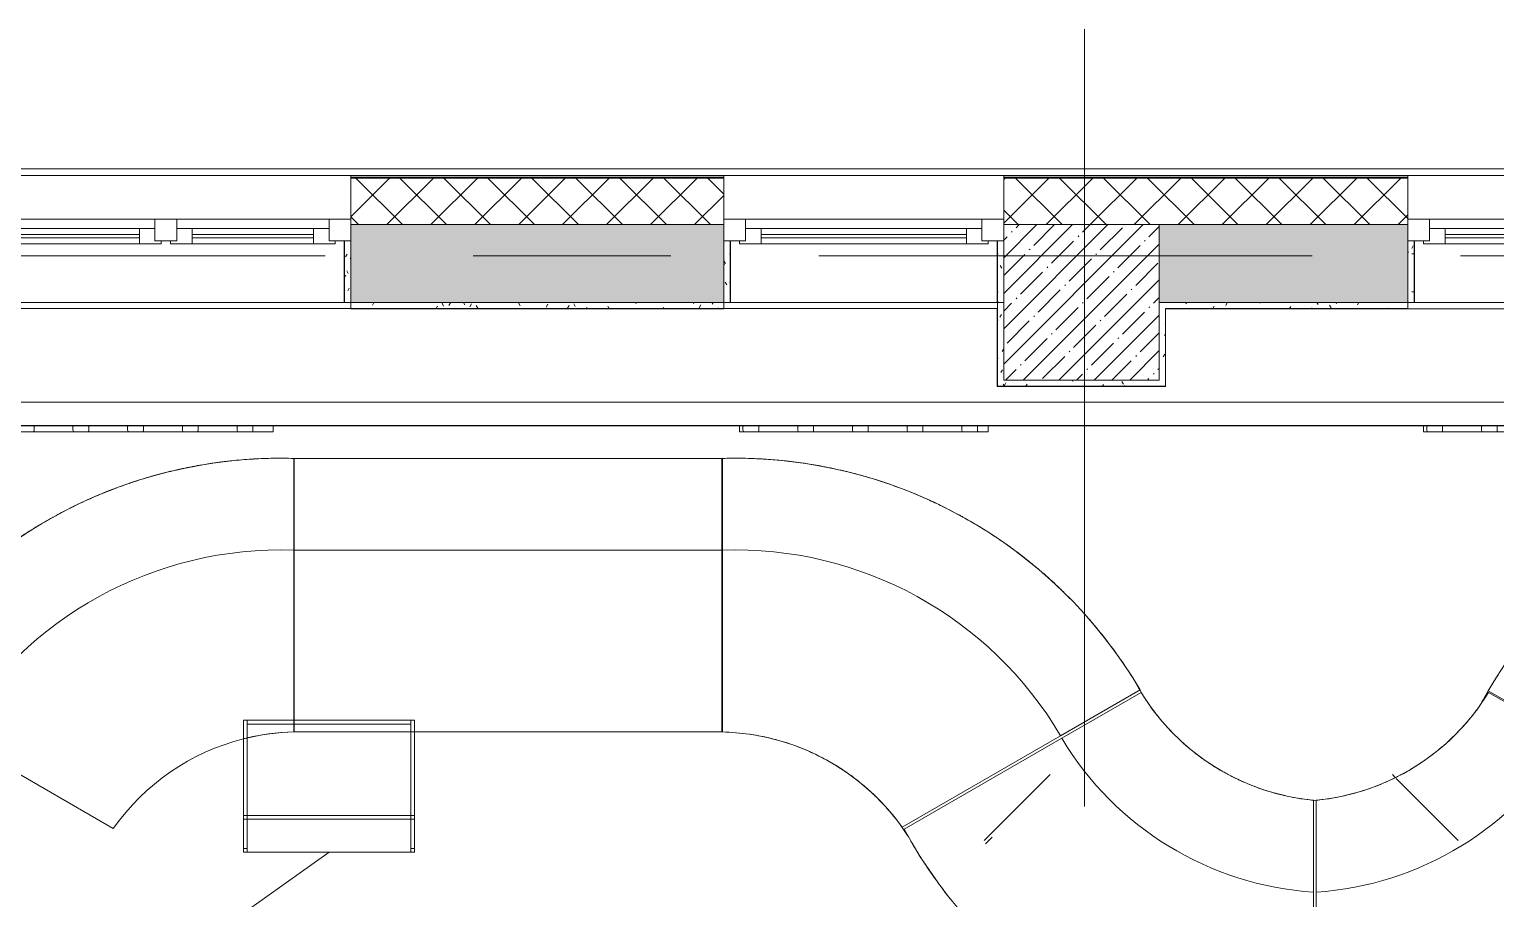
# Model space of a CAD drawing. Header units: millimetres. Extents: x 81494 to 296443, y -8553 to 29000.
# Drawn here: x 102416 to 107132, y 19232 to 22028 of the extents above; entities that cross this region are included whole.
import ezdxf

# ---------------------------------------------------------------- set-up
doc = ezdxf.new("R2010")
doc.units = ezdxf.units.MM
doc.linetypes.add('Осевая', pattern=[3175, 635, -476.25, 1587.5, -476.25])
for name, color, linetype, lineweight in [('A-GLAZ', 7, 'Continuous', 9), ('A-GLAZ-1', 7, 'Continuous', 13), ('A-WALL', 7, 'Continuous', 9), ('I-FURN-IDEN', 7, 'Continuous', 9), ('I-WALL', 7, 'Continuous', 9), ('S-COLS', 7, 'Continuous', 9), ('Знаки', 7, 'Continuous', 9), ('Оси', 7, 'Continuous', 9), ('Оси-2', 7, 'Осевая', 9)]:
    doc.layers.add(name, color=color, linetype=linetype, lineweight=lineweight)
for name, color, linetype, lineweight, true_color in [('A-WALL-1', 9, 'Continuous', 9, 0x808080), ('A-WALL-FNSH-1', 9, 'Continuous', 9, 0x808080), ('I-FURN-1', 9, 'Continuous', 9, 0x808080)]:
    doc.layers.add(name, color=color, linetype=linetype, lineweight=lineweight, true_color=true_color)
pattern_1 = [(0, (0, 0), (121.92, 30.48), [10.058, -81.382, 10.058, -81.382, -487.68]), (0, (0, 0), (121.92, 30.48), [-182.88, 10.058, -172.822, 10.058, -81.382, -213.36]), (0, (0, 0), (121.92, 30.48), [-457.2, 10.058, -50.902, 10.058, -142.342]), (120, (45.72, 15.24), (-87.356454, 90.345817), [10.058, -81.382, 10.058, -81.382, -487.68]), (120, (45.72, 15.24), (-87.356454, 90.345817), [-182.88, 10.058, -172.822, 10.058, -81.382, -213.36]), (120, (45.72, 15.24), (-87.356454, 90.345817), [-457.2, 10.058, -50.902, 10.058, -142.342]), (240, (60.96, 76.2), (-34.563546, -120.825817), [10.058, -81.382, 10.058, -81.382, -487.68]), (240, (60.96, 76.2), (-34.563546, -120.825817), [-182.88, 10.058, -172.822, 10.058, -81.382, -213.36]), (240, (60.96, 76.2), (-34.563546, -120.825817), [-457.2, 10.058, -50.902, 10.058, -142.342])]

# ---------------------------------------------------------------- blocks, each defined once
blk = doc.blocks.new('120_Окно_СКБ_1Ст - 120_Окно_СКБ_1Ст 900х2500_h_ с форточкой-22876038-План расстановки мебели и оборудования 1 этажа в осях 23_1-33')
at = {"layer": 'A-GLAZ'}
for p, q in [((450, -57), (-450, -57)), ((-430, -127), (-400, -127)), ((-330, -107), (330, -107)), ((330, -117), (-330, -117)), ((400, -127), (430, -127))]:
    blk.add_line(p, q, dxfattribs=at)
at = {"layer": 'A-GLAZ-1'}
for p, q in [((-450, -127), (-450, -57)), ((-450, -57), (-380, -57)), ((-380, -57), (-380, -127)), ((380, -87), (-380, -87)), ((-380, -87), (-380, -127)), ((-330, -137), (-330, -87)), ((330, -137), (330, -87)), ((380, -127), (380, -57)), ((380, -57), (450, -57)), ((380, -127), (380, -87)), ((450, -57), (450, -127)), ((-380, -127), (-450, -127)), ((-380, -127), (-400, -127)), ((-400, -127), (-400, -137)), ((-400, -137), (400, -137)), ((400, -137), (-400, -137)), ((450, -127), (380, -127)), ((400, -127), (380, -127)), ((400, -137), (400, -127))]:
    blk.add_line(p, q, dxfattribs=at)
blk = doc.blocks.new('BSC_Колонна _Прямоугольная - 500х500-23282986-План расстановки мебели и оборудования 1 этажа в осях 23_1-33')
at = {"layer": 'S-COLS'}
h = blk.add_hatch(dxfattribs=at)
h.set_pattern_fill('FP_58', color=256, style=0, pattern_type=2)
h.set_pattern_definition([(45, (-105800, -21150), (-57.024626, 57.024626), []), (45, (-105742.975, -21150), (-57.024626, 57.024626), [100.806, -20.161, 3.353, -16.808])])
h.paths.add_polyline_path([(-250, -250), (250, -250), (250, 250), (-250, 250), (-250, -34.8)])
for p, q in [((250, 250), (-250, 250)), ((-250, 250), (-250, -250)), ((250, -250), (250, 250)), ((-250, -250), (250, -250))]:
    blk.add_line(p, q, dxfattribs=at)
blk = doc.blocks.new('120_Окно_СКБ_2Ст_Фрамуга сверху - 120_Окно_СКБ_2Ст_2300х2500_h_ ДОО-23103760-План расстановки мебели и оборудования 1 этажа в осях 23_1-33')
at = {"layer": 'A-GLAZ'}
for p, q in [((1150, -57), (-1150, -57)), ((-1080, -57), (1080, -57)), ((-1130, -127), (-1100, -127)), ((-1030, -107), (470, -107)), ((470, -117), (-1030, -117)), ((540, -127), (570, -127)), ((540, -127), (570, -127)), ((640, -107), (1030, -107)), ((1030, -117), (640, -117)), ((1100, -127), (1130, -127))]:
    blk.add_line(p, q, dxfattribs=at)
at = {"layer": 'A-GLAZ-1'}
for p, q in [((-1150, -127), (-1150, -57)), ((-1150, -57), (-1080, -57)), ((-1080, -57), (-1080, -127)), ((520, -87), (-1080, -87)), ((-1080, -87), (-1080, -127)), ((-1030, -137), (-1030, -87)), ((470, -137), (470, -87)), ((520, -127), (520, -57)), ((520, -57), (590, -57)), ((520, -127), (520, -87)), ((590, -57), (590, -127)), ((1080, -87), (590, -87)), ((590, -87), (590, -127)), ((640, -137), (640, -87)), ((1030, -137), (1030, -87)), ((1080, -127), (1080, -57)), ((1080, -57), (1150, -57)), ((1080, -127), (1080, -87)), ((1150, -57), (1150, -127)), ((-1080, -127), (-1150, -127)), ((-1080, -127), (-1100, -127)), ((-1100, -127), (-1100, -137)), ((-1100, -137), (540, -137)), ((540, -137), (-1100, -137)), ((590, -127), (520, -127)), ((540, -127), (520, -127)), ((540, -137), (540, -127)), ((590, -127), (570, -127)), ((570, -127), (570, -137)), ((570, -137), (1100, -137)), ((1100, -137), (570, -137)), ((1150, -127), (1080, -127)), ((1100, -127), (1080, -127)), ((1100, -137), (1100, -127))]:
    blk.add_line(p, q, dxfattribs=at)
blk = doc.blocks.new('Кофетейбл Leger _Minotti_ - 1_74-25577647-План расстановки мебели и оборудования 1 этажа в осях 23_1-33')
at = {"layer": 'I-FURN-1'}
for p, q in [((212, 275), (-212, 275)), ((-212, 275), (-212, -275)), ((-212, -275), (-212, 275)), ((-212, 275), (212, 275)), ((-200, 275), (-212, 275)), ((-212, 275), (-212, 263)), ((-212, 263), (-212, 275)), ((-212, 275), (-200, 275)), ((-212, 275), (-212, 263)), ((-200, 275), (-212, 275)), ((-212, 275), (-200, 275)), ((-212, 263), (-212, 275)), ((212, 275), (-212, 275)), ((-212, 275), (-212, -275)), ((-212, 263), (-212, 275)), ((-212, 275), (-200, 275)), ((-212, 263), (-200, 263)), ((-200, 263), (-212, 263)), ((-212, 263), (-200, 263)), ((-200, 263), (-212, 263)), ((-212, -263), (-212, 263)), ((-106, 275), (-200, 275)), ((-200, 275), (-106, 275)), ((-200, 263), (-200, 275)), ((-200, 275), (-200, 263.3)), ((-200, 275), (-106, 275)), ((-200, 263), (-106, 263)), ((-106, 263), (-200, 263)), ((-94, 275), (-106, 275)), ((-106, 275), (-94, 275)), ((-106, 275), (-106, 263)), ((-94, 275), (-106, 275)), ((-106, 275), (-94, 275)), ((-106, 263), (-106, 275)), ((-106, 275), (-94, 275)), ((-94, 263), (-106, 263)), ((-106, 263), (-106, -263)), ((-106, -263), (-106, 263)), ((-106, 263), (-94, 263)), ((-106, 263), (-94, 263)), ((-94, 263), (-106, 263)), ((-106, 263), (-94, 263)), ((-94, 263), (-106, 263)), ((152, 275), (-94, 275)), ((-94, 275), (152, 275)), ((-94, 263), (-94, 275)), ((-94, 275), (-94, 263)), ((-94, 275), (212, 275)), ((-94, -263), (-94, 263)), ((-94, 263), (-94, -263)), ((-94, 263), (154.4, 263)), ((154.4, 263), (-94, 263)), ((212, 275), (152, 275)), ((152, 275), (212, 275)), ((154.4, 263), (212, 263)), ((200, 263), (154.4, 263)), ((212, 263), (200, 263)), ((200, 263), (200, 205.5)), ((200, 205.5), (200, 263)), ((200, 263), (212, 263)), ((212, 263), (200, 263)), ((212, -275), (212, 275)), ((212, 275), (212, -275)), ((212, 263), (212, 275)), ((212, 275), (212, 263)), ((212, -275), (212, 275)), ((212, 275), (212, -275)), ((212, 208), (212, 263)), ((212, 263), (212, 208)), ((200, 205.1), (200, 200.5)), ((200, 200.5), (200, 205.1)), ((200, 200), (200, 117.6)), ((200, 117.6), (200, 200)), ((212, 201.1), (212, 207.5)), ((212, 207.5), (212, 201.1)), ((212, 119.4), (212, 200.6)), ((212, 200.6), (212, 119.4)), ((200, 117.3), (200, 113.7)), ((200, 113.7), (200, 117.3)), ((200, 113.3), (200, 111.6)), ((200, 111.6), (200, 113.3)), ((200, 111.6), (200, -263)), ((200, -263), (200, 111.6)), ((212, 113.7), (212, 118.9)), ((212, 118.9), (212, 113.7)), ((212, 111.6), (212, 113.1)), ((212, 113.1), (212, 111.6)), ((212, -263), (212, 111.6)), ((212, 111.6), (212, -263)), ((-200, -263), (-212, -263)), ((-212, -263), (-212, -275)), ((-212, -275), (-212, -263)), ((-212, -263), (-200, -263)), ((-212, -263), (-212, -275)), ((-200, -263), (-212, -263)), ((-212, -263), (-200, -263)), ((-212, -275), (-212, -263)), ((-212, -275), (-212, -263)), ((-212, -275), (212, -275)), ((212, -275), (-212, -275)), ((-212, -275), (-200, -275)), ((-200, -275), (-212, -275)), ((-212, -275), (-200, -275)), ((-200, -275), (-212, -275)), ((-212, -275), (212, -275)), ((-200, -275), (-212, -275)), ((-106, -263), (-200, -263)), ((-200, -263), (-106, -263)), ((-200, -275), (-200, -263)), ((-200, -263), (-200, -274.7)), ((-200, -275), (-106, -275)), ((-106, -275), (-200, -275)), ((-106, -275), (-200, -275)), ((-106, -263), (-94, -263)), ((-94, -263), (-106, -263)), ((-94, -263), (-106, -263)), ((-106, -263), (-94, -263)), ((-106, -263), (-106, -275)), ((-94, -263), (-106, -263)), ((-106, -263), (-94, -263)), ((-106, -275), (-106, -263)), ((-106, -275), (-94, -275)), ((-94, -275), (-106, -275)), ((-106, -275), (-94, -275)), ((-94, -275), (-106, -275)), ((-94, -275), (-106, -275)), ((174.4, -263), (-94, -263)), ((-94, -263), (174.4, -263)), ((-94, -275), (-94, -263)), ((-94, -263), (-94, -275)), ((-94, -275), (174.4, -275)), ((174.4, -275), (-94, -275)), ((212, -275), (-94, -275)), ((212, -263), (174.4, -263)), ((174.4, -263), (200, -263)), ((174.4, -275), (212, -275)), ((212, -275), (174.4, -275)), ((200, -263), (212, -263)), ((212, -263), (200, -263)), ((200, -263), (212, -263)), ((212, -275), (212, -263)), ((212, -263), (212, -275))]:
    blk.add_line(p, q, dxfattribs=at)
blk = doc.blocks.new('Semeystvo1 - 1_31-26872179-План расстановки мебели и оборудования 1 этажа в осях 23_1-33')
at = {"layer": 'I-FURN-1'}
for p, q in [((-3617, 866.2), (-3618.3, 865.9)), ((-3618.3, 865.9), (-3617, 866.2)), ((-3283.7, 598.9), (-3283.7, 894)), ((-3283.7, 894), (-3283.7, 598.9)), ((-3283.7, 598.9), (-3283.7, 894)), ((-3283.7, 894), (-3283.7, 598.9)), ((-3281.6, 893.9), (-3283.7, 894)), ((-3283.7, 894), (-3281.6, 893.9)), ((-1906.8, 894), (-3281.6, 894)), ((-3281.6, 894), (-1906.8, 894)), ((-3281.6, 893.6), (-3281.6, 598.6)), ((-3281.6, 598.6), (-3281.6, 893.6)), ((-3281.6, 893.6), (-3281.6, 598.6)), ((-1906.8, 893.6), (-3281.6, 893.6)), ((-3281.6, 893.6), (-1906.8, 893.6)), ((-3281.6, 598.6), (-3281.6, 893.6)), ((-1916.8, 893.6), (-3271.2, 893.6)), ((-3271.2, 893.6), (-1916.8, 893.6)), ((-1904.3, 894), (-1906.8, 893.9)), ((-1906.8, 893.9), (-1904.3, 894)), ((-1906.8, 598.6), (-1906.8, 893.6)), ((-1906.8, 893.6), (-1906.8, 598.6)), ((-1906.8, 598.6), (-1906.8, 893.6)), ((-1906.8, 893.6), (-1906.8, 598.6)), ((-1904.3, 894), (-1904.3, 598.9)), ((-1904.3, 598.9), (-1904.3, 894)), ((-1904.3, 894), (-1904.3, 598.9)), ((-1904.3, 598.9), (-1904.3, 894)), ((-3811.9, 814), (-3813.2, 813.6)), ((-3813.2, 813.6), (-3811.9, 814)), ((-3809.3, 814.9), (-3811.8, 814.1)), ((-3811.8, 814.1), (-3809.3, 814.9)), ((-3748.7, 834), (-3750.3, 833.5)), ((-3750.3, 833.5), (-3748.7, 834)), ((-3936.9, 765.1), (-3938.5, 764.4)), ((-3938.5, 764.4), (-3936.9, 765.1)), ((-3935.2, 765.9), (-3936.8, 765.2)), ((-3936.8, 765.2), (-3935.2, 765.9)), ((-3877, 790.2), (-3879.3, 789.2)), ((-3879.3, 789.2), (-3877, 790.2)), ((-4057, 705.3), (-4058.9, 704.2)), ((-4058.9, 704.2), (-4057, 705.3)), ((-3283.7, 51.6), (-3283.7, 598.9)), ((-3283.7, 598.9), (-3283.7, 51.6)), ((-3281.6, 598.6), (-3281.6, 51.6)), ((-3281.6, 51.6), (-3281.6, 598.6)), ((-3281.6, 598.6), (-1906.8, 598.6)), ((-1906.8, 598.6), (-3281.6, 598.6)), ((-1906.8, 14), (-1906.8, 598.6)), ((-1906.8, 598.6), (-1906.8, 14)), ((-1904.3, 598.9), (-1904.3, 14)), ((-1904.3, 14), (-1904.3, 598.9)), ((-4628.8, 145.4), (-3863.8, -296.3)), ((-3863.8, -296.3), (-4628.8, 145.4)), ((-4628.8, 145.4), (-3863.8, -296.3)), ((-3863.8, -296.3), (-4628.8, 145.4)), ((-817, 1.8), (-561.5, 149.3)), ((-561.5, 149.3), (-817, 1.8)), ((-817, 1.8), (-561.5, 149.3)), ((-561.5, 149.3), (-817, 1.8)), ((558.5, 146.2), (814, -1.3)), ((814, -1.3), (558.5, 146.2)), ((558.5, 146.2), (814, -1.3)), ((814, -1.3), (558.5, 146.2)), ((-557.9, 141.3), (-813.4, -6.2)), ((-813.4, -6.2), (-557.9, 141.3)), ((-557.9, 141.3), (-813.4, -6.2)), ((-813.4, -6.2), (-557.9, 141.3)), ((815, -6.2), (559.5, 141.3)), ((559.5, 141.3), (815, -6.2)), ((815, -6.2), (559.5, 141.3)), ((559.5, 141.3), (815, -6.2)), ((-3283.7, 14), (-3283.7, 51.6)), ((-3283.7, 51.6), (-3283.7, 14)), ((-3281.6, 51.6), (-3281.6, 14)), ((-3281.6, 14), (-3281.6, 51.6)), ((-3283.7, 14), (-3281.6, 14)), ((-3281.6, 14), (-3283.7, 14)), ((-3281.6, 14), (-2895, 14)), ((-2895, 14), (-3281.6, 14)), ((-3281.6, 14), (-2895, 14)), ((-2907, 14), (-3281.6, 14)), ((-2895, 14), (-2905.9, 14)), ((-2895, 14), (-1906.8, 14)), ((-1906.8, 14), (-2895, 14)), ((-2895, 14), (-1906.8, 14)), ((-1906.8, 14), (-2895, 14)), ((-1906.8, 14), (-1904.3, 14)), ((-1904.3, 14), (-1906.8, 14)), ((-1326.8, -292.6), (-817, 1.8)), ((-817, 1.8), (-1326.8, -292.6)), ((-813.4, -6.2), (-1320, -298.7)), ((-1320, -298.7), (-813.4, -6.2)), ((-1062.3, -335.4), (-850.2, -123.3)), ((259.6, -132.5), (250.2, -123.1)), ((462.3, -335.2), (262.5, -135.4)), ((-3.6, -501.5), (-3.6, -205.6)), ((-3.6, -205.6), (-3.6, -501.5)), ((-3.6, -501.5), (-3.6, -205.6)), ((-3.6, -205.6), (-3.6, -501.5)), ((5.3, -205.6), (5.3, -501.5)), ((5.3, -501.5), (5.3, -205.6)), ((5.3, -205.6), (5.3, -501.5)), ((5.3, -501.5), (5.3, -205.6)), ((-1058.4, -345.4), (-1037.2, -324.2)), ((-3.6, -1089.2), (-3.6, -501.5)), ((-3.6, -501.5), (-3.6, -1089.2)), ((5.3, -501.5), (5.3, -1089.2)), ((5.3, -1089.2), (5.3, -501.5))]:
    blk.add_line(p, q, dxfattribs=at)
for centre, radius, start, end in [((-3325.6, -613.4), 1508, 88.407, 149.6185), ((-3325.6, -613.4), 1508, 88.407, 149.6185), ((-3325.6, -613.4), 1508, 103.7529, 106.293), ((-3325.6, -613.4), 1508, 103.7529, 106.293), ((-3325.6, -613.4), 1508, 103.7529, 105.9206), ((-3325.6, -613.4), 1508, 103.7529, 105.9206), ((-3325.6, -613.4), 1508, 98.6376, 103.7092), ((-3325.6, -613.4), 1508, 98.6376, 103.7092), ((-3325.6, -613.4), 1508, 103.574, 103.7061), ((-3325.6, -613.4), 1508, 103.574, 103.7061), ((-3325.6, -613.4), 1508, 101.192, 103.5523), ((-3325.6, -613.4), 1508, 101.192, 103.5523), ((-3325.6, -613.4), 1508, 98.6386, 101.142), ((-3325.6, -613.4), 1508, 98.6386, 101.142), ((-3325.6, -613.4), 1508, 93.5223, 98.6091), ((-3325.6, -613.4), 1508, 93.5223, 98.6091), ((-3325.6, -613.4), 1508, 98.4388, 98.604), ((-3325.6, -613.4), 1508, 98.4388, 98.604), ((-3325.6, -613.4), 1508, 96.0363, 98.4243), ((-3325.6, -613.4), 1508, 96.0363, 98.4243), ((-3325.6, -613.4), 1508, 93.5229, 95.994), ((-3325.6, -613.4), 1508, 93.5229, 95.994), ((-3325.6, -613.4), 1508, 88.407, 93.508), ((-3325.6, -613.4), 1508, 88.407, 93.508), ((-3325.6, -613.4), 1508, 93.3037, 93.5085), ((-3325.6, -613.4), 1508, 93.3037, 93.5085), ((-3325.6, -613.4), 1508, 90.8872, 93.2962), ((-3325.6, -613.4), 1508, 90.8872, 93.2962), ((-3325.6, -613.4), 1508, 88.4147, 90.8483), ((-3325.6, -613.4), 1508, 88.4147, 90.8483), ((-3325.6, -613.4), 1508, 87.9314, 88.3133), ((-3325.6, -613.4), 1508, 87.9314, 88.3133), ((-1862.4, -613.4), 1508, 91.7162, 92.0686), ((-1862.4, -613.4), 1508, 91.7162, 92.0686), ((-1862.4, -613.4), 1508, 30.3815, 91.593), ((-1862.4, -613.4), 1508, 30.3815, 91.593), ((-1862.4, -613.4), 1508, 30.3815, 91.593), ((-1862.4, -613.4), 1508, 30.3815, 91.593), ((-1862.4, -613.4), 1508, 89.4722, 91.5855), ((-1862.4, -613.4), 1508, 89.4722, 91.5855), ((-1862.4, -613.4), 1508, 86.7625, 89.4722), ((-1862.4, -613.4), 1508, 86.7625, 89.4722), ((-1862.4, -613.4), 1508, 86.4935, 86.7625), ((-1862.4, -613.4), 1508, 86.4935, 86.7625), ((-1862.4, -613.4), 1508, 84.3853, 86.4914), ((-1862.4, -613.4), 1508, 84.3853, 86.4914), ((-1862.4, -613.4), 1508, 81.6963, 84.3853), ((-1862.4, -613.4), 1508, 81.6963, 84.3853), ((-1862.4, -613.4), 1508, 81.3988, 81.6963), ((-1862.4, -613.4), 1508, 81.3988, 81.6963), ((-1862.4, -613.4), 1508, 79.303, 81.3895), ((-1862.4, -613.4), 1508, 79.303, 81.3895), ((-1862.4, -613.4), 1508, 76.6301, 79.303), ((-1862.4, -613.4), 1508, 76.6301, 79.303), ((-1862.4, -613.4), 1508, 76.2978, 76.6301), ((-1862.4, -613.4), 1508, 76.2978, 76.6301), ((-1862.4, -613.4), 1508, 74.2239, 76.2875), ((-1862.4, -613.4), 1508, 74.2239, 76.2875), ((1859.4, -616.5), 1508, 88.407, 149.6185), ((1859.4, -616.5), 1508, 88.407, 149.6185), ((1859.4, -616.5), 1508, 88.407, 149.6185), ((1859.4, -616.5), 1508, 88.407, 149.6185), ((-3325.6, -613.4), 1508, 108.8687, 111.4482), ((-3325.6, -613.4), 1508, 108.8687, 111.4482), ((-3325.6, -613.4), 1508, 108.8681, 111.1098), ((-3325.6, -613.4), 1508, 108.8681, 111.1098), ((-3325.6, -613.4), 1508, 105.9206, 108.81), ((-3325.6, -613.4), 1508, 105.9206, 108.81), ((-3325.6, -613.4), 1508, 106.3637, 108.6804), ((-3325.6, -613.4), 1508, 106.3637, 108.6804), ((-1862.4, -613.4), 1508, 71.564, 74.2239), ((-1862.4, -613.4), 1508, 71.564, 74.2239), ((-1862.4, -613.4), 1508, 71.1966, 71.564), ((-1862.4, -613.4), 1508, 71.1966, 71.564), ((-1862.4, -613.4), 1508, 69.1471, 71.1854), ((-1862.4, -613.4), 1508, 69.1471, 71.1854), ((-3325.6, -613.4), 1508, 113.9843, 116.6097), ((-3325.6, -613.4), 1508, 113.9843, 116.6097), ((-3325.6, -613.4), 1508, 113.9834, 116.2695), ((-3325.6, -613.4), 1508, 113.9834, 116.2695), ((-3325.6, -613.4), 1508, 111.1098, 113.9109), ((-3325.6, -613.4), 1508, 111.1098, 113.9109), ((-3325.6, -613.4), 1508, 111.542, 113.8085), ((-3325.6, -613.4), 1508, 111.542, 113.8085), ((-1862.4, -613.4), 1508, 66.4977, 69.1471), ((-1862.4, -613.4), 1508, 66.4977, 69.1471), ((-1862.4, -613.4), 1508, 66.0952, 66.4977), ((-1862.4, -613.4), 1508, 66.0952, 66.4977), ((-1862.4, -613.4), 1508, 64.0721, 66.0831), ((-1862.4, -613.4), 1508, 64.0721, 66.0831), ((-3325.6, -613.4), 1508, 116.2695, 119.0118), ((-3325.6, -613.4), 1508, 116.2695, 119.0118), ((-3325.6, -613.4), 1508, 116.7597, 118.9365), ((-3325.6, -613.4), 1508, 116.7597, 118.9365), ((-3325.6, -613.4), 1508, 116.6097, 116.7597), ((-3325.6, -613.4), 1508, 116.6097, 116.7597), ((-1862.4, -613.4), 1508, 61.4315, 64.0721), ((-1862.4, -613.4), 1508, 61.4315, 64.0721), ((-1862.4, -613.4), 1508, 60.9936, 61.4315), ((-1862.4, -613.4), 1508, 60.9936, 61.4315), ((-3325.6, -613.4), 1508, 121.4134, 124.1128), ((-3325.6, -613.4), 1508, 121.4134, 124.1128), ((-3325.6, -613.4), 1508, 122.0548, 124.0158), ((-3325.6, -613.4), 1508, 122.0548, 124.0158), ((-3325.6, -613.4), 1508, 121.7807, 122.0548), ((-3325.6, -613.4), 1508, 121.7807, 122.0548), ((-3325.6, -613.4), 1508, 119.0998, 121.7807), ((-3325.6, -613.4), 1508, 119.0998, 121.7807), ((-3325.6, -613.4), 1508, 119.0987, 121.4134), ((-3325.6, -613.4), 1508, 119.0987, 121.4134), ((-1862.4, -613.4), 1508, 58.9985, 60.9807), ((-1862.4, -613.4), 1508, 58.9985, 60.9807), ((-1862.4, -613.4), 1508, 56.3653, 58.9985), ((-1862.4, -613.4), 1508, 56.3653, 58.9985), ((-1862.4, -613.4), 1508, 55.8919, 56.3653), ((-1862.4, -613.4), 1508, 55.8919, 56.3653), ((-1862.4, -613.4), 1508, 53.926, 55.8782), ((-1862.4, -613.4), 1508, 53.926, 55.8782), ((-3325.6, -613.4), 1213, 88.0195, 149.5257), ((-3325.6, -613.4), 1213, 88.0195, 149.5257), ((-1862.4, -613.4), 1213, 30.4743, 91.9805), ((-1862.4, -613.4), 1213, 30.4743, 91.9805), ((-1862.4, -613.4), 1508, 51.2991, 53.926), ((-1862.4, -613.4), 1508, 51.2991, 53.926), ((-1862.4, -613.4), 1508, 50.79, 51.2991), ((-1862.4, -613.4), 1508, 50.79, 51.2991), ((-1862.4, -613.4), 1508, 48.8544, 50.7756), ((-1862.4, -613.4), 1508, 48.8544, 50.7756), ((-1862.4, -613.4), 1508, 46.2328, 48.8544), ((-1862.4, -613.4), 1508, 46.2328, 48.8544), ((-1862.4, -613.4), 1508, 45.688, 46.2328), ((-1862.4, -613.4), 1508, 45.688, 46.2328), ((-1862.4, -613.4), 1508, 43.7835, 45.6728), ((-1862.4, -613.4), 1508, 43.7835, 45.6728), ((-1862.4, -613.4), 1508, 41.1666, 43.7835), ((-1862.4, -613.4), 1508, 41.1666, 43.7835), ((-1862.4, -613.4), 1508, 40.5859, 41.1666), ((-1862.4, -613.4), 1508, 40.5859, 41.1666), ((-1862.4, -613.4), 1508, 38.7132, 40.57), ((-1862.4, -613.4), 1508, 38.7132, 40.57), ((-1862.4, -613.4), 1508, 36.1003, 38.7132), ((-1862.4, -613.4), 1508, 36.1003, 38.7132), ((-1862.4, -613.4), 1508, 35.4836, 36.1003), ((-1862.4, -613.4), 1508, 35.4836, 36.1003), ((-1862.4, -613.4), 1508, 33.6433, 35.4672), ((-1862.4, -613.4), 1508, 33.6433, 35.4672), ((1859.4, -616.5), 1508, 145.4565, 147.9207), ((1859.4, -616.5), 1508, 145.4565, 147.9207), ((-1862.4, -613.4), 1508, 31.6999, 33.6433), ((-1862.4, -613.4), 1508, 31.6999, 33.6433), ((65.9, 521.7), 730.6, 207.9724, 213.3673), ((65.9, 521.7), 730.6, 207.9724, 213.3673), ((1859.4, -616.5), 1508, 149.6177, 150.8996), ((1859.4, -616.5), 1508, 149.6177, 150.8996), ((1859.4, -616.5), 1508, 147.9207, 149.6177), ((1859.4, -616.5), 1508, 147.9207, 149.6177), ((65.9, 521.7), 730.6, 211.3753, 264.5415), ((65.9, 521.7), 730.6, 211.3753, 264.5415), ((65.9, 521.7), 730.6, 211.3753, 264.5415), ((65.9, 521.7), 730.6, 211.3753, 264.5415), ((65.9, 521.7), 730.6, 213.3673, 216.4686), ((65.9, 521.7), 730.6, 213.3673, 216.4686), ((-64.2, 521.7), 730.6, 275.4585, 328.6247), ((-64.2, 521.7), 730.6, 275.4585, 328.6247), ((-64.2, 521.7), 730.6, 275.4585, 328.6247), ((-64.2, 521.7), 730.6, 275.4585, 328.6247), ((-64.2, 521.7), 730.6, 323.4664, 324.7993), ((-64.2, 521.7), 730.6, 323.4664, 324.7993), ((1859.4, -616.5), 1508, 150.8996, 151.6103), ((1859.4, -616.5), 1508, 150.8996, 151.6103), ((65.9, 521.7), 730.6, 216.4686, 220.2921), ((65.9, 521.7), 730.6, 216.4686, 220.2921), ((65.9, 521.7), 730.6, 220.2921, 223.3707), ((65.9, 521.7), 730.6, 220.2921, 223.3707), ((-64.2, 521.7), 730.6, 316.5748, 319.6542), ((-64.2, 521.7), 730.6, 316.5748, 319.6542), ((-64.2, 521.7), 730.6, 319.6542, 323.4664), ((-64.2, 521.7), 730.6, 319.6542, 323.4664), ((-3266.1, -716.4), 730.6, 91.3753, 104.1781), ((-3266.1, -716.4), 730.6, 91.3753, 104.1781), ((-3266.1, -716.4), 730.6, 91.3753, 104.1781), ((-3266.1, -716.4), 730.6, 91.3753, 103.2174), ((-1921.8, -716.4), 730.6, 35.4585, 88.6247), ((-1921.8, -716.4), 730.6, 35.4585, 88.6247), ((-1921.8, -716.4), 730.6, 81.8216, 88.6247), ((-1921.8, -716.4), 730.6, 81.8216, 88.6247), ((-1921.8, -716.4), 730.6, 79.5581, 81.8216), ((-1921.8, -716.4), 730.6, 79.5581, 81.8216), ((-1921.8, -716.4), 730.6, 75.0181, 79.5581), ((-1921.8, -716.4), 730.6, 75.0181, 79.5581), ((65.9, 521.7), 730.6, 223.3707, 227.2355), ((65.9, 521.7), 730.6, 223.3707, 227.2355), ((-64.2, 521.7), 730.6, 312.7183, 316.5748), ((-64.2, 521.7), 730.6, 312.7183, 316.5748), ((-3266.1, -716.4), 730.6, 104.1781, 144.8978), ((-3266.1, -716.4), 730.6, 104.1781, 144.8978), ((-3266.1, -716.4), 730.6, 104.1781, 144.8978), ((-3266.1, -716.4), 730.6, 104.1781, 144.8978), ((-3266.1, -716.4), 730.6, 103.2174, 104.1781), ((-1921.8, -716.4), 730.6, 72.3048, 75.0181), ((-1921.8, -716.4), 730.6, 72.3048, 75.0181), ((-1921.8, -716.4), 730.6, 68.2142, 72.3048), ((-1921.8, -716.4), 730.6, 68.2142, 72.3048), ((-1921.8, -716.4), 730.6, 65.3106, 68.2142), ((-1921.8, -716.4), 730.6, 65.3106, 68.2142), ((65.9, 521.7), 1025.6, 210.9797, 266.1145), ((65.9, 521.7), 1025.6, 210.9797, 266.1145), ((65.9, 521.7), 730.6, 227.2355, 230.2685), ((65.9, 521.7), 730.6, 227.2355, 230.2685), ((65.9, 521.7), 730.6, 230.2685, 234.2125), ((65.9, 521.7), 730.6, 230.2685, 234.2125), ((-64.2, 521.7), 1025.6, 273.8855, 329.0203), ((-64.2, 521.7), 1025.6, 273.8855, 329.0203), ((-64.2, 521.7), 730.6, 305.7483, 309.6869), ((-64.2, 521.7), 730.6, 305.7483, 309.6869), ((-64.2, 521.7), 730.6, 309.6869, 312.7183), ((-64.2, 521.7), 730.6, 309.6869, 312.7183), ((-1921.8, -716.4), 730.6, 61.4097, 65.3106), ((-1921.8, -716.4), 730.6, 61.4097, 65.3106), ((-1921.8, -716.4), 730.6, 58.4028, 61.4097), ((-1921.8, -716.4), 730.6, 58.4028, 61.4097), ((-1921.8, -716.4), 730.6, 54.6046, 58.4028), ((-1921.8, -716.4), 730.6, 54.6046, 58.4028), ((65.9, 521.7), 730.6, 234.2125, 237.1632), ((65.9, 521.7), 730.6, 234.2125, 237.1632), ((65.9, 521.7), 730.6, 237.1632, 241.2596), ((65.9, 521.7), 730.6, 237.1632, 241.2596), ((-64.2, 521.7), 730.6, 298.7066, 302.8017), ((-64.2, 521.7), 730.6, 298.7066, 302.8017), ((-64.2, 521.7), 730.6, 302.8017, 305.7483), ((-64.2, 521.7), 730.6, 302.8017, 305.7483), ((-1921.8, -716.4), 730.6, 51.5342, 54.6046), ((-1921.8, -716.4), 730.6, 51.5342, 54.6046), ((65.9, 521.7), 730.6, 241.2596, 244.0554), ((65.9, 521.7), 730.6, 241.2596, 244.0554), ((65.9, 521.7), 730.6, 244.0554, 248.4968), ((65.9, 521.7), 730.6, 244.0554, 248.4968), ((-64.2, 521.7), 730.6, 291.4689, 295.9185), ((-64.2, 521.7), 730.6, 291.4689, 295.9185), ((-64.2, 521.7), 730.6, 295.9185, 298.7066), ((-64.2, 521.7), 730.6, 295.9185, 298.7066), ((-1921.8, -716.4), 730.6, 47.7988, 51.5342), ((-1921.8, -716.4), 730.6, 47.7988, 51.5342), ((-1921.8, -716.4), 730.6, 44.6867, 47.7988), ((-1921.8, -716.4), 730.6, 44.6867, 47.7988), ((65.9, 521.7), 730.6, 248.4968, 250.9457), ((65.9, 521.7), 730.6, 248.4968, 250.9457), ((65.9, 521.7), 730.6, 250.9457, 256.6812), ((65.9, 521.7), 730.6, 250.9457, 256.6812), ((-64.2, 521.7), 730.6, 283.2253, 289.0371), ((-64.2, 521.7), 730.6, 283.2253, 289.0371), ((-64.2, 521.7), 730.6, 289.0371, 291.4689), ((-64.2, 521.7), 730.6, 289.0371, 291.4689), ((-1921.8, -716.4), 730.6, 40.9921, 44.6867), ((-1921.8, -716.4), 730.6, 40.9921, 44.6867), ((65.9, 521.7), 730.6, 256.6812, 257.7771), ((65.9, 521.7), 730.6, 256.6812, 257.7771), ((65.9, 521.7), 730.6, 257.8345, 264.8921), ((65.9, 521.7), 730.6, 257.8345, 264.8921), ((-64.2, 521.7), 730.6, 275.1079, 282.1571), ((-64.2, 521.7), 730.6, 275.1079, 282.1571), ((-64.2, 521.7), 730.6, 282.2067, 283.2253), ((-64.2, 521.7), 730.6, 282.2067, 283.2253), ((-1921.8, -716.4), 730.6, 37.852, 40.9921), ((-1921.8, -716.4), 730.6, 37.852, 40.9921), ((-1921.8, -716.4), 730.6, 32.9948, 37.852), ((-1921.8, -716.4), 730.6, 32.9948, 37.852), ((6.4, 418.7), 1508, 208.407, 269.6185), ((6.4, 418.7), 1508, 208.407, 269.6185), ((6.4, 418.7), 1508, 209.2673, 211.4613), ((6.4, 418.7), 1508, 209.2673, 211.4613), ((-4.8, 418.7), 1508, 270.3815, 331.593), ((-4.8, 418.7), 1508, 270.3815, 331.593), ((6.4, 418.7), 1508, 211.4613, 213.5047), ((6.4, 418.7), 1508, 211.4613, 213.5047), ((6.4, 418.7), 1508, 213.5075, 213.9062), ((6.4, 418.7), 1508, 213.5075, 213.9062), ((6.4, 418.7), 1508, 213.9062, 216.54), ((6.4, 418.7), 1508, 213.9062, 216.54), ((6.4, 418.7), 1508, 216.54, 218.6068), ((6.4, 418.7), 1508, 216.54, 218.6068)]:
    blk.add_arc(centre, radius, start, end, dxfattribs=at)
blk = doc.blocks.new('Съемный металлический экран с перфорацией - E3-33269787-План расстановки мебели и оборудования 1 этажа в осях 23_1-33')
at = {"layer": 'Знаки'}
h = blk.add_hatch(dxfattribs=at)
h.set_pattern_fill('FP_73', color=256, style=0, pattern_type=2)
h.set_pattern_definition([(0, (-104681.406, -20734), (0, 50.8), [13.612, -74.376]), (60, (-104656.006, -20727.194), (-43.99409, 25.4), [13.612, -74.376]), (120, (-104649.2, -20701.794), (-43.99409, -25.4), [13.612, -74.376]), (30, (-104667.79, -20734), (9e-05, 101.59984), [13.612, -87.988]), (30, (-104693.19, -20690.01), (9e-05, 101.59984), [13.612, -87.988]), (150, (-104681.41, -20734), (-87.98809, -50.79984), [13.612, -87.988]), (150, (-104656.01, -20690.01), (-87.98809, -50.79984), [13.612, -87.988]), (90, (-104649.2, -20715.41), (-87.988, 50.8), [13.612, -87.988]), (90, (-104700, -20715.41), (-87.988, 50.8), [13.612, -87.988])])
h.paths.add_polyline_path([(800, 0), (800, 20), (0, 20), (0, 0), (748.8, 0)])
for p, q in [((0, 20), (0, 0)), ((0, 0), (800, 0)), ((800, 0), (800, 20))]:
    blk.add_line(p, q, dxfattribs=at)
blk = doc.blocks.new('Съемный металлический экран с перфорацией - E5-33084936-План расстановки мебели и оборудования 1 этажа в осях 23_1-33')
at = {"layer": 'Знаки'}
h = blk.add_hatch(dxfattribs=at)
h.set_pattern_fill('FP_74', color=256, style=0, pattern_type=2)
h.set_pattern_definition([(0, (-101381.406, -20734), (0, 50.8), [13.612, -74.376]), (60, (-101356.006, -20727.194), (-43.99409, 25.4), [13.612, -74.376]), (120, (-101349.2, -20701.794), (-43.99409, -25.4), [13.612, -74.376]), (30, (-101367.79, -20734), (9e-05, 101.59984), [13.612, -87.988]), (30, (-101393.19, -20690.01), (9e-05, 101.59984), [13.612, -87.988]), (150, (-101381.41, -20734), (-87.98809, -50.79984), [13.612, -87.988]), (150, (-101356.01, -20690.01), (-87.98809, -50.79984), [13.612, -87.988]), (90, (-101349.2, -20715.41), (-87.988, 50.8), [13.612, -87.988]), (90, (-101400, -20715.41), (-87.988, 50.8), [13.612, -87.988])])
h.paths.add_polyline_path([(1800, 0), (1800, 20), (0, 20), (0, 0), (1646.8, 0)])
for p, q in [((0, 20), (0, 0)), ((0, 0), (1800, 0)), ((1800, 0), (1800, 20))]:
    blk.add_line(p, q, dxfattribs=at)
blk = doc.blocks.new('Съемный металлический экран с перфорацией - E3-V169-План расстановки мебели и оборудования 1 этажа в осях 23_1-33')
at = {"layer": 'Знаки'}
h = blk.add_hatch(dxfattribs=at)
h.set_pattern_fill('FP_93', color=256, style=0, pattern_type=2)
h.set_pattern_definition([(0, (-106881.406, -20734), (0, 50.8), [13.612, -74.376]), (60, (-106856.006, -20727.194), (-43.99409, 25.4), [13.612, -74.376]), (120, (-106849.2, -20701.794), (-43.99409, -25.4), [13.612, -74.376]), (30, (-106867.79, -20734), (9e-05, 101.59984), [13.612, -87.988]), (30, (-106893.19, -20690.01), (9e-05, 101.59984), [13.612, -87.988]), (150, (-106881.41, -20734), (-87.98809, -50.79984), [13.612, -87.988]), (150, (-106856.01, -20690.01), (-87.98809, -50.79984), [13.612, -87.988]), (90, (-106849.2, -20715.41), (-87.988, 50.8), [13.612, -87.988]), (90, (-106900, -20715.41), (-87.988, 50.8), [13.612, -87.988])])
h.paths.add_polyline_path([(607.6, 0), (800, 0), (800, 20), (0, 20), (0, 0), (264.5, 0)])
for p, q in [((0, 20), (0, 0)), ((0, 0), (800, 0)), ((800, 0), (800, 20))]:
    blk.add_line(p, q, dxfattribs=at)
blk = doc.blocks.new('Зашивка приборов отопления - Зашивка приборов отопления-33267402-План расстановки мебели и оборудования 1 этажа в осях 23_1-33')
at = {"layer": 'A-WALL'}
for p, q in [((103430, 21150), (101170, 21150)), ((105530, 21150), (104670, 21150)), ((107730, 21150), (106870, 21150)), ((101170, 20829), (108130, 20829)), ((108130, 20829), (101170, 20829)), ((101150, 20754), (108130, 20754))]:
    blk.add_line(p, q, dxfattribs=at)

msp = doc.modelspace()

# ---------------------------------------------------------------- hatches: boundary and pattern name
at = {"layer": 'A-WALL'}
h = msp.add_hatch(dxfattribs=at)
h.set_pattern_fill('FP_5', color=256, style=0, pattern_type=2)
h.set_pattern_definition([(45, (0, 0), (-70.71068, 70.71068), []), (135, (0, 0), (-70.71068, -70.71068), [])])
h.paths.add_polyline_path([(111235.1, 21400), (111126.6, 21550), (110941.5, 21550), (111050, 21400)])
h.paths.add_polyline_path([(110803.2, 21400), (110694.6, 21550), (109950, 21550), (109950, 21400), (110595.9, 21400)])
h.paths.add_polyline_path([(109050, 21400), (109050, 21550), (107750, 21550), (107750, 21400), (108537.1, 21400)])
h.paths.add_polyline_path([(105550, 21400), (106850, 21400), (106850, 21550), (105550, 21550)])
h.paths.add_polyline_path([(104650, 21400), (104650, 21550), (103450, 21550), (103450, 21400), (103733.1, 21400)])
h.paths.add_polyline_path([(101150, 21400), (101150, 21550), (96610, 21550), (96610, 21400), (100987.9, 21400)])
h.paths.add_polyline_path([(93310, 21400), (93310, 21550), (93060, 21550), (93060, 21400), (93095.7, 21400)])
at = {"layer": 'I-WALL'}
h = msp.add_hatch(dxfattribs=at)
h.set_pattern_fill('FP_2', color=256, style=0, pattern_type=2)
h.set_pattern_definition([(45, (0, 0), (-57.024626, 57.024626), []), (45, (57.025, 0), (-57.024626, 57.024626), [100.806, -20.161, 3.353, -16.808])])
h.paths.add_polyline_path([(110350, 21150), (110350, 21400), (109950, 21400), (109950, 21150)])
h.paths.add_polyline_path([(109050, 21150), (109050, 21400), (107750, 21400), (107750, 21150), (108537.1, 21150)])
h.paths.add_polyline_path([(106850, 21150), (106850, 21400), (106050, 21400), (106050, 21150), (106478.2, 21150)])
h.paths.add_polyline_path([(104650, 21150), (104650, 21400), (103450, 21400), (103450, 21150), (103733.1, 21150)])
h.paths.add_polyline_path([(101150, 21150), (101150, 21400), (100800, 21400), (100800, 21150), (100987.9, 21150)])
h = msp.add_hatch(dxfattribs=at)
h.set_pattern_fill('FP_67', color=256, style=0, pattern_type=2)
h.set_pattern_definition(pattern_1)
h.paths.add_polyline_path([(103450, 21150), (103450, 21348), (103430, 21348), (103430, 21150)])
h = msp.add_hatch(dxfattribs=at)
h.set_pattern_fill('FP_67', color=256, style=0, pattern_type=2)
h.set_pattern_definition(pattern_1)
h.paths.add_polyline_path([(104670, 21150), (104670, 21348), (104650, 21348), (104650, 21150)])
h = msp.add_hatch(dxfattribs=at)
h.set_pattern_fill('FP_67', color=256, style=0, pattern_type=2)
h.set_pattern_definition(pattern_1)
h.paths.add_polyline_path([(105550, 21150), (105550, 21348), (105530, 21348), (105530, 21150)])
h = msp.add_hatch(dxfattribs=at)
h.set_pattern_fill('FP_67', color=256, style=0, pattern_type=2)
h.set_pattern_definition(pattern_1)
h.paths.add_polyline_path([(106870, 21150), (106870, 21348), (106850, 21348), (106850, 21150)])
h = msp.add_hatch(dxfattribs=at)
h.set_pattern_fill('FP_67', color=256, style=0, pattern_type=2)
h.set_pattern_definition(pattern_1)
h.paths.add_polyline_path([(104650, 21130), (104650, 21150), (103450, 21150), (103450, 21130), (103733.1, 21130)])
h = msp.add_hatch(dxfattribs=at)
h.set_pattern_fill('FP_67', color=256, style=0, pattern_type=2)
h.set_pattern_definition(pattern_1)
h.paths.add_polyline_path([(105550, 20880), (105550, 21150), (105530, 21150), (105530, 20880)])
h = msp.add_hatch(dxfattribs=at)
h.set_pattern_fill('FP_67', color=256, style=0, pattern_type=2)
h.set_pattern_definition(pattern_1)
h.paths.add_polyline_path([(106070, 20900), (106070, 21150), (106050, 21150), (106050, 20900)])
h = msp.add_hatch(dxfattribs=at)
h.set_pattern_fill('FP_67', color=256, style=0, pattern_type=2)
h.set_pattern_definition(pattern_1)
h.paths.add_polyline_path([(108130, 21130), (108150, 21130), (108150, 21150), (107750, 21150), (107750, 21130), (107850.8, 21130)])
h.paths.add_polyline_path([(106850, 21130), (106850, 21150), (106070, 21150), (106070, 21130), (106478.2, 21130)])
h = msp.add_hatch(dxfattribs=at)
h.set_pattern_fill('FP_67', color=256, style=0, pattern_type=2)
h.set_pattern_definition(pattern_1)
h.paths.add_polyline_path([(105550, 20880), (106070, 20880), (106070, 20900), (105550, 20900)])

# ---------------------------------------------------------------- linework, layer by layer
at = {"layer": 'A-WALL'}
for p, q in [((96570, 21580), (111141.9, 21580)), ((101150, 21558), (103450, 21558)), ((104650, 21558), (105550, 21558)), ((106850, 21558), (107750, 21558)), ((104650, 21553), (103450, 21553)), ((104650, 21550), (103450, 21550)), ((106850, 21553), (105550, 21553)), ((106850, 21550), (105550, 21550)), ((103450, 21400), (104650, 21400)), ((106050, 21400), (106850, 21400)), ((103430, 21150), (104670, 21150)), ((106070, 21130), (106850, 21130)), ((106070, 21130), (106070, 20880))]:
    msp.add_line(p, q, dxfattribs=at)
at = {"layer": 'A-WALL-1'}
for p, q in [((103450, 21550), (103450, 21130)), ((104650, 21130), (104650, 21550)), ((105550, 21550), (105550, 21400)), ((106850, 21130), (106850, 21550)), ((103430, 21348), (103430, 21150)), ((103450, 21348), (103430, 21348)), ((104670, 21348), (104650, 21348)), ((104670, 21150), (104670, 21348)), ((105550, 21348), (105530, 21348)), ((106870, 21348), (106850, 21348)), ((106870, 21150), (106870, 21348)), ((103450, 21130), (104650, 21130)), ((105530, 21150), (105530, 21130)), ((105550, 21150), (105530, 21150)), ((106870, 21150), (106050, 21150)), ((105530, 20880), (106070, 20880))]:
    msp.add_line(p, q, dxfattribs=at)
at = {"layer": 'A-WALL-FNSH-1'}
for p, q in [((104650, 21558), (103450, 21558)), ((103450, 21558), (103450, 21550)), ((104650, 21550), (104650, 21558)), ((106850, 21558), (105550, 21558)), ((105550, 21558), (105550, 21550)), ((106850, 21550), (106850, 21558)), ((103429, 21348), (103429, 21150)), ((103430, 21348), (103429, 21348)), ((104671, 21348), (104670, 21348)), ((104671, 21150), (104671, 21348)), ((105529, 21348), (105529, 21150)), ((105530, 21348), (105529, 21348)), ((105530, 21150), (105530, 21348)), ((106871, 21348), (106870, 21348)), ((106871, 21150), (106871, 21348)), ((103429, 21150), (103430, 21150)), ((103450, 21130), (103450, 21129)), ((104650, 21129), (104650, 21130)), ((104670, 21150), (104671, 21150)), ((105529, 21150), (105530, 21150)), ((105529, 21130), (105529, 20879)), ((105530, 20880), (105530, 21130)), ((106850, 21129), (106850, 21130)), ((106870, 21150), (106871, 21150)), ((103450, 21129), (104650, 21129)), ((106071, 20879), (106071, 21129)), ((106071, 21129), (106850, 21129)), ((105529, 20879), (106071, 20879))]:
    msp.add_line(p, q, dxfattribs=at)
at = {"layer": 'I-FURN-IDEN'}
msp.add_line((103380, 19381.6), (102769.5, 18946.7), dxfattribs=at)
at = {"layer": 'I-WALL'}
for p, q in [((103450, 21130), (101171, 21130)), ((105530, 21130), (104650, 21130)), ((107729, 21150), (106871, 21150)), ((107750, 21129), (106850, 21129)), ((101171, 20754), (108129, 20754)), ((108129, 20753), (101171, 20753))]:
    msp.add_line(p, q, dxfattribs=at)
at = {"layer": 'Оси'}
msp.add_line((105810, 19528.3), (105810, 22028.3), dxfattribs=at)
at = {"layer": 'Оси-2'}
for p, q in [((84793.9, 21300), (122455, 21300)), ((105810, 593.7), (105810, 19528.3))]:
    msp.add_line(p, q, dxfattribs=at)

# ---------------------------------------------------------------- block references
at = {"layer": 'A-GLAZ'}
for name, p in [('120_Окно_СКБ_2Ст_Фрамуга сверху - 120_Окно_СКБ_2Ст_2300х2500_h_ ДОО-23103760-План расстановки мебели и оборудования 1 этажа в осях 23_1-33', (102300, 21475)), ('120_Окно_СКБ_1Ст - 120_Окно_СКБ_1Ст 900х2500_h_ с форточкой-22876038-План расстановки мебели и оборудования 1 этажа в осях 23_1-33', (105100, 21475)), ('120_Окно_СКБ_1Ст - 120_Окно_СКБ_1Ст 900х2500_h_ с форточкой-22876038-План расстановки мебели и оборудования 1 этажа в осях 23_1-33', (107300, 21475))]:
    msp.add_blockref(name, p, dxfattribs=at)
at = {"layer": 'A-WALL'}
msp.add_blockref('Зашивка приборов отопления - Зашивка приборов отопления-33267402-План расстановки мебели и оборудования 1 этажа в осях 23_1-33', (0, 0), dxfattribs=at)
at = {"layer": 'I-FURN-1'}
msp.add_blockref('Semeystvo1 - 1_31-26872179-План расстановки мебели и оборудования 1 этажа в осях 23_1-33', (106550, 19754), dxfattribs=at)
at = {"layer": 'I-FURN-1', "rotation": 90.00000000000014}
msp.add_blockref('Кофетейбл Leger _Minotti_ - 1_74-25577647-План расстановки мебели и оборудования 1 этажа в осях 23_1-33', (103380, 19593.6), dxfattribs=at)
at = {"layer": 'S-COLS'}
msp.add_blockref('BSC_Колонна _Прямоугольная - 500х500-23282986-План расстановки мебели и оборудования 1 этажа в осях 23_1-33', (105800, 21150), dxfattribs=at)
at = {"layer": 'Знаки'}
for name, p in [('Съемный металлический экран с перфорацией - E5-33084936-План расстановки мебели и оборудования 1 этажа в осях 23_1-33', (101400, 20734)), ('Съемный металлический экран с перфорацией - E3-33269787-План расстановки мебели и оборудования 1 этажа в осях 23_1-33', (104700, 20734)), ('Съемный металлический экран с перфорацией - E3-V169-План расстановки мебели и оборудования 1 этажа в осях 23_1-33', (106900, 20734))]:
    msp.add_blockref(name, p, dxfattribs=at)

doc.saveas('drawing.dxf')
